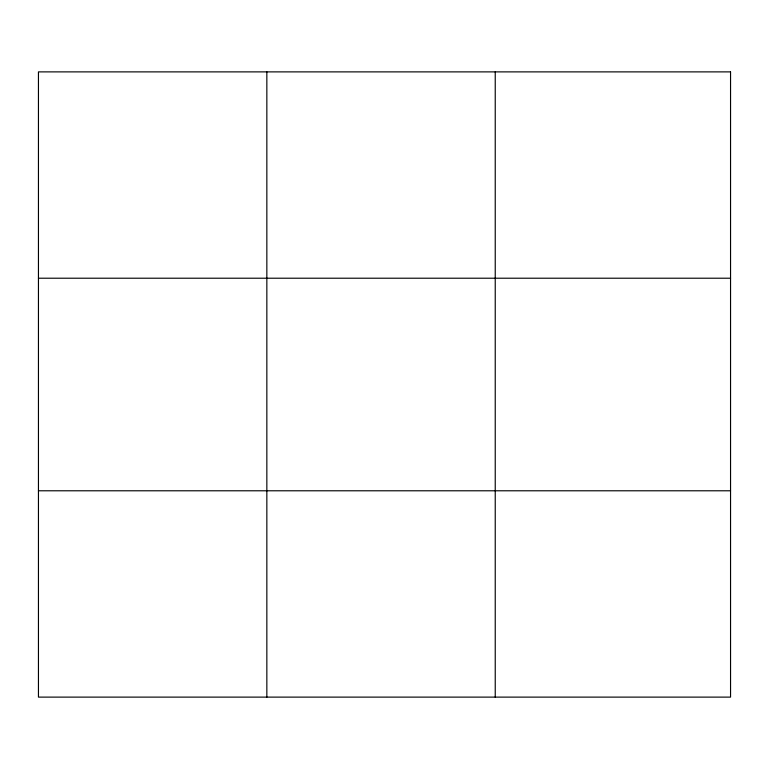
<?xml version="1.0" encoding="UTF-8"?>
<svg xmlns="http://www.w3.org/2000/svg" width="769" height="769" viewBox="0 0 769 769"><rect width="100%" height="100%" fill="white"/><g stroke="black" fill="none" stroke-linecap="round" stroke-linejoin="round"><path stroke-width="1.15" d="M266.843 697.118L266.843 71.882M495.236 697.118L495.236 71.882M38.45 278.215L730.55 278.215M38.45 490.785L730.55 490.785M730.55 71.882L730.55 697.118L38.45 697.118L38.45 71.882L730.55 71.882"/></g></svg>
